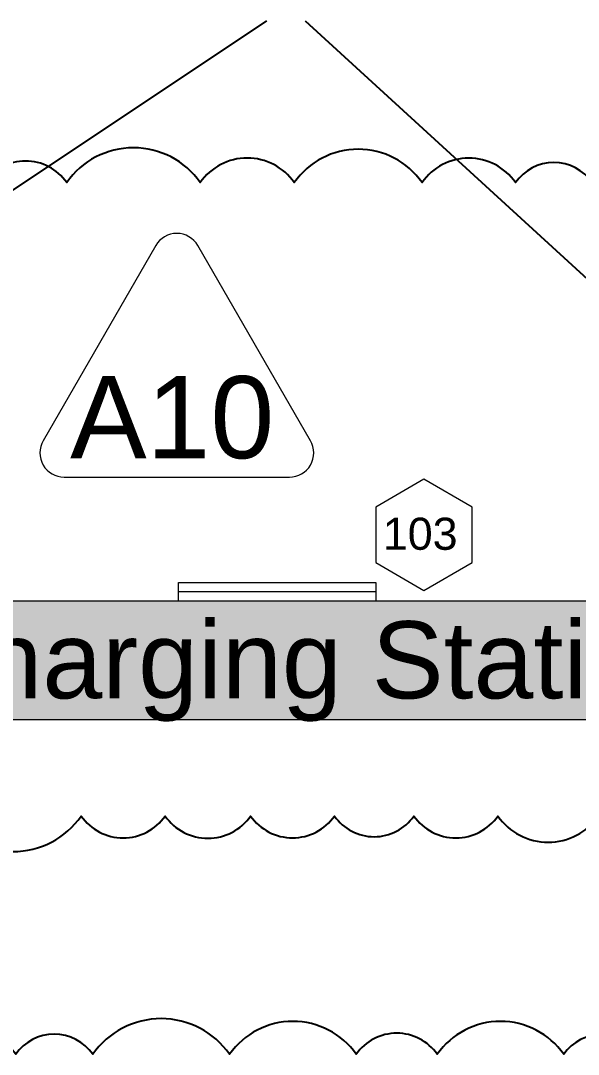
# Model space of a CAD drawing. Header units: inches. Extents: x 0.9 to 36.3, y 0.7 to 23.3.
# Drawn here: x 4.231 to 5.266, y 10.475 to 12.394 of the extents above; entities that cross this region are included whole.
import ezdxf

# ---------------------------------------------------------------- set-up
doc = ezdxf.new("R2010")
doc.units = ezdxf.units.IN
doc.linetypes.add('DASHDOT', pattern=[25.399999999999995, 12.7, -6.349999999999998, 0, -6.349999999999998])
doc.linetypes.add('DASHED2', pattern=[0.375, 0.25, -0.125])
doc.layers.add('Clouds', color=250, linetype='Continuous')
doc.layers.add('PDF_Text', color=7, linetype='Continuous')
doc.layers.add('EV charger', color=7, linetype='Continuous', true_color=0x91d48c)
for name, color, linetype, lineweight, true_color in [('Lights', 7, 'Continuous', 15, 0xff0a0a), ('Numbering Lights', 1, 'Continuous', 15, 0xff0000), ('PDF_Geometry', 7, 'Continuous', 9, 0x777777)]:
    doc.layers.add(name, color=color, linetype=linetype, lineweight=lineweight, true_color=true_color)
doc.styles.get("Standard").update_dxf_attribs({"font": 'arial.ttf'})

msp = doc.modelspace()

# ---------------------------------------------------------------- hatches: boundary and pattern name
at = {"layer": 'PDF_Geometry', "linetype": 'DASHED2', "ltscale": 0.08, "transparency": 33554559}
h = msp.add_hatch(color=256, dxfattribs=at)
h.dxf.hatch_style = 1
h.paths.add_polyline_path([(6.6833339690795, 11.31600645046563), (2.83582044899245, 11.31600645046563), (2.853715273157727, 11.23603393031853, -0.0574622775176085), (2.983159488842627, 11.25044191385433, -0.1916160290956931), (3.376811756932224, 11.09631539787148), (6.6833339690795, 11.09631539787148)])
h.paths.add_polyline_path([(2.83582044899245, 11.31600645046563), (2.351412249099488, 11.31600645046563), (2.351412249099488, 11.09631539787148), (2.591689441998241, 11.09631539787148, -0.132885945219118), (2.853715273157727, 11.23603393031853)])
h.paths.add_polyline_path([(2.983159488842643, 11.25044191385433, 0.1918128923761628), (2.591689441998241, 11.09631539787148), (3.376811756932224, 11.09631539787148, 0.1916160290956894)])

# ---------------------------------------------------------------- linework, layer by layer
at = {"layer": 'Clouds', "linetype": 'Continuous'}
for points in [[(6.537468525411182, 12.09328089065047, 0.52056705), (6.273340998732917, 12.09328089065047, 0.52056705), (6.063532349787332, 12.09328089065047, 0.52056705), (5.828934532878042, 12.09328089065047, 0.52056705), (5.629823638787442, 12.09328089065047, 0.52056705), (5.447461302697269, 12.09328089065047, 0.52056705), (5.292166849945009, 12.09328089065047, 0.52056705), (5.149588442807746, 12.09328089065047, 0.52056705), (4.976243308984082, 12.09328089065047, 0.52056705), (4.738984278048487, 12.09328089065047, 0.52056705), (4.564247500192716, 12.09328089065047, 0.52056705), (4.31647382545899, 12.09328089065047, 0.52056705), (4.163547609042068, 12.09328089065047, 0.52056705), (3.907525798480628, 12.09328089065047, 0.52056705), (3.65716008500874, 12.09328089065047, 0.52056705), (3.511969293460333, 12.09328089065047, 0.52056705), (3.251031968305959, 12.09328089065047, 0.52056705), (3.106044633487393, 12.09328089065047, 0.52056705), (2.936300683781895, 12.09328089065047, 0.52056705), (2.783883109189571, 12.09328089065047, 0.52056705), (2.613398576987457, 12.09328089065047, 0.52056705)], [(2.732372405132086, 10.91726101033395, 0.52056705), (2.940093588029514, 10.91726101033395, 0.52056705), (3.126093730449224, 10.91726101033395, 0.52056705), (3.335271663532306, 10.91726101033395, 0.52056705), (3.528925848128597, 10.91726101033395, 0.52056705), (3.756264328917195, 10.91726101033395, 0.52056705), (3.940413015095363, 10.91726101033395, 0.52056705), (4.089615973356215, 10.91726101033395, 0.52056705), (4.343383483351027, 10.91726101033395, 0.52056705), (4.499052296486193, 10.91726101033396, 0.52056705), (4.657907242010654, 10.91726101033396, 0.52056705), (4.813502810723078, 10.91726101033396, 0.52056705), (4.960960110241903, 10.91726101033396, 0.52056705), (5.11698293808699, 10.91726101033396, 0.52056705), (5.303662625984366, 10.91726101033396, 0.52056705), (5.536266566941224, 10.91726101033396, 0.52056705), (5.696505018228597, 10.91726101033396, 0.52056705), (5.840320442283286, 10.91726101033396, 0.52056705), (5.97919593693746, 10.91726101033396, 0.52056705), (6.226465038981182, 10.91726101033396, 0.52056705), (6.408387908534901, 10.91726101033396, 0.52056705)], [(6.425612653206359, 10.47493714993605, 0.52056705), (6.270997745931767, 10.47493714993605, 0.52056705), (6.050214640978615, 10.47493714993605, 0.52056705), (5.796064632331704, 10.47493714993605, 0.52056705), (5.57909837563035, 10.47493714993605, 0.52056705), (5.381594789705486, 10.47493714993605, 0.52056705), (5.239240184971044, 10.47493714993605, 0.52056705), (5.004422634793527, 10.47493714993605, 0.52056705), (4.853897207788716, 10.47493714993605, 0.52056705), (4.618920961361925, 10.47493714993605, 0.52056705), (4.364640740407919, 10.47493714993605, 0.52056705), (4.221700180291542, 10.47493714993605, 0.52056705), (4.078006830274758, 10.47493714993605, 0.52056705), (3.922830382425801, 10.47493714993605, 0.52056705), (3.751995904648361, 10.47493714993605, 0.52056705), (3.58580024031127, 10.47493714993605, 0.52056705), (3.377277437898276, 10.47493714993605, 0.52056705), (3.113825387563077, 10.47493714993605, 0.52056705), (2.962233847293901, 10.47493714993605, 0.52056705), (2.763086330991932, 10.47493714993605, 0.52056705), (2.5881745803485, 10.47493714993605, 0.52056705)]]:
    msp.add_lwpolyline(points, format="xyb", dxfattribs=at)
at = {"layer": 'Clouds', "linetype": 'ByBlock', "lineweight": 0}
msp.add_lwpolyline([(4.481730313856643, 11.97614267246025), (4.272651851541292, 11.61400815296168, 0.5773502691896258), (4.311739007182963, 11.54630721346695), (4.729895931813671, 11.54630721346695, 0.5773502691896255), (4.768983087455345, 11.61400815296168), (4.559904625139991, 11.97614267246025, 0.5773502691896257)], format="xyb", close=True, dxfattribs=at)
at = {"layer": 'EV charger', "linetype": 'DASHDOT', "ltscale": 6}
for p, q in [((4.687264390738164, 12.39369214962835), (3.792385080786062, 11.79698717202371)), ((4.759310543994388, 12.39369214962835), (5.584039902845689, 11.63786592446752))]:
    msp.add_line(p, q, dxfattribs=at)
at = {"layer": 'Lights', "linetype": 'DASHDOT', "ltscale": 6}
msp.add_line((4.89019515878841, 11.33350645046563), (4.524195158788409, 11.33350645046563), dxfattribs=at)
at = {"layer": 'Lights', "linetype": 'ByBlock'}
msp.add_lwpolyline([(4.524195158788409, 11.35100645046563), (4.890195158788412, 11.35100645046562), (4.890195158788408, 11.31600645046563), (4.524195158788409, 11.31600645046563)], close=True, dxfattribs=at)
at = {"layer": 'Numbering Lights', "linetype": 'ByBlock', "ltscale": 0.001}
msp.add_lwpolyline([(4.979606470694488, 11.54249303045589), (4.890195158788412, 11.49087138545831), (4.890195158788412, 11.38762809546319), (4.979606470694488, 11.33600645046562), (5.069017782600564, 11.38762809546319), (5.069017782600564, 11.49087138545831)], close=True, dxfattribs=at)
at = {"layer": 'PDF_Geometry', "linetype": 'ByBlock'}
msp.add_lwpolyline([(2.351448281605876, 11.09631539787148), (6.6833339690795, 11.09631539787148), (6.6833339690795, 11.31600645046563), (2.351448281605877, 11.31600645046563)], dxfattribs=at)

# ---------------------------------------------------------------- texts
at = {"layer": 'Clouds', "transparency": 33554687}
msp.add_text('A10', height=0.1524696327045529, dxfattribs=at).set_placement((4.322754533633473, 11.58142183945849))
at = {"layer": 'Numbering Lights', "linetype": 'ByBlock', "ltscale": 0.001}
msp.add_text('103', height=0.05956009708005205, dxfattribs=at).set_placement((4.903331483454547, 11.41146154894209))
at = {"layer": 'PDF_Text', "linetype": 'ByBlock', "insert": (3.240682779166419, 11.27879264861728), "char_height": 0.1431900536381488, "width": 2.717170563238086, "attachment_point": 1}
msp.add_mtext('\\pxqc;EV Charging Station', dxfattribs=at)

doc.saveas('drawing.dxf')
